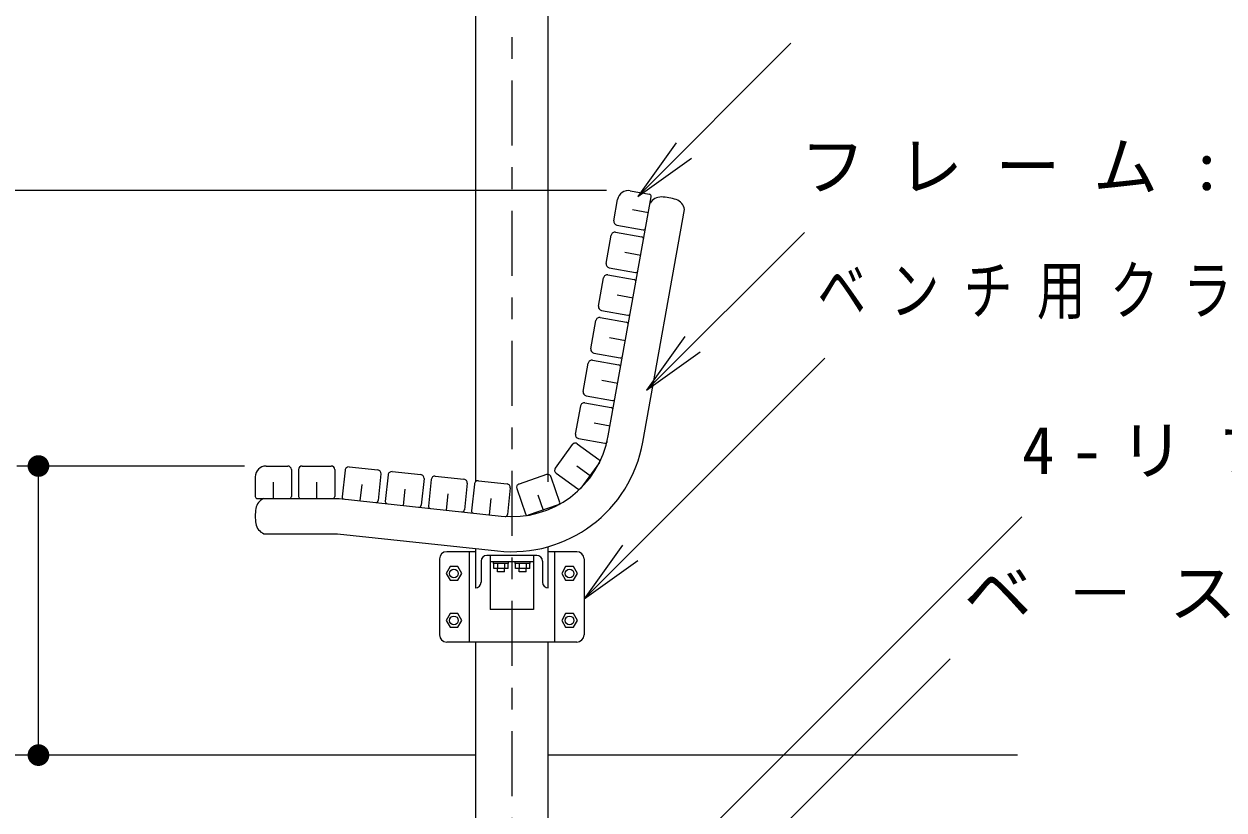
# Model space of a CAD drawing. Units: millimetres on the paper, scale 1:30. Extents: x -365 to 12, y -38 to 257.
# Drawn here: x -116.4 to -61.1, y 141.5 to 177.7 of the extents above; entities that cross this region are included whole.
import ezdxf

# ---------------------------------------------------------------- set-up
doc = ezdxf.new("R2010")
doc.units = ezdxf.units.MM
doc.linetypes.add('USER2', pattern=[6, 3, -1, 1, -1])
doc.layers.add('LY_1', color=7, linetype='Continuous', lineweight=25)
doc.styles.add('ＭＳ ゴシック', font='')
doc.styles.get('ＭＳ ゴシック').set_extended_font_data('MS Gothic')

# ---------------------------------------------------------------- blocks, each defined once
blk = doc.blocks.new('open_arrow')
at = {"color": 0, "linetype": 'Continuous', "lineweight": -2}
blk.add_lwpolyline([(7.5, 1.25), (0, 0), (7.5, -1.25)], dxfattribs=at)
blk = doc.blocks.new('filled_dot')
at = {"color": 0, "linetype": 'Continuous', "lineweight": -2, "const_width": 1.25}
blk.add_lwpolyline([(-0.625, 0, 1), (0.625, 0, 1)], format="xyb", close=True, dxfattribs=at)

msp = doc.modelspace()

# ---------------------------------------------------------------- linework, layer by layer
at = {"layer": 'LY_1', "linetype": 'USER2', "lineweight": 13}
msp.add_line((-93.947, 229.135), (-93.947, 108.939), dxfattribs=at)
at = {"layer": 'LY_1'}
for p, q in [((-92.28, 222.274), (-92.28, 156.636)), ((-95.614, 221.858), (-95.614, 156.636)), ((-95.614, 153.404), (-96.947, 153.404)), ((-95.914, 153.404), (-95.914, 149.238)), ((-95.614, 153.549), (-95.614, 151.738)), ((-92.28, 153.635), (-92.28, 151.738)), ((-92.28, 153.635), (-92.28, 152.504)), ((-90.947, 153.404), (-92.28, 153.404)), ((-91.98, 153.404), (-91.98, 149.238)), ((-97.28, 153.071), (-97.28, 149.571)), ((-95.364, 152.971), (-95.364, 152.004)), ((-92.797, 153.238), (-95.097, 153.238)), ((-94.947, 153.238), (-94.947, 150.738)), ((-92.947, 152.938), (-94.947, 152.938)), ((-94.797, 152.861), (-94.797, 152.938)), ((-94.097, 152.861), (-94.797, 152.861)), ((-94.774, 152.628), (-94.774, 152.861)), ((-94.61, 152.861), (-94.61, 152.628)), ((-94.283, 152.861), (-94.283, 152.628)), ((-94.12, 152.628), (-94.12, 152.861)), ((-94.097, 152.861), (-94.097, 152.938)), ((-93.797, 152.861), (-93.797, 152.938)), ((-93.097, 152.861), (-93.797, 152.861)), ((-93.774, 152.628), (-93.774, 152.861)), ((-93.61, 152.861), (-93.61, 152.628)), ((-93.283, 152.861), (-93.283, 152.628)), ((-93.12, 152.628), (-93.12, 152.861)), ((-93.097, 152.861), (-93.097, 152.938)), ((-92.947, 153.238), (-92.947, 150.738)), ((-92.53, 152.971), (-92.53, 152.004)), ((-90.614, 153.071), (-90.614, 149.571)), ((-96.796, 152.721), (-96.979, 152.404)), ((-96.979, 152.404), (-96.796, 152.088)), ((-96.431, 152.721), (-96.796, 152.721)), ((-96.248, 152.404), (-96.431, 152.721)), ((-96.431, 152.088), (-96.248, 152.404)), ((-94.12, 152.628), (-94.774, 152.628)), ((-94.614, 152.481), (-94.614, 152.628)), ((-94.28, 152.481), (-94.614, 152.481)), ((-94.28, 152.481), (-94.28, 152.628)), ((-93.12, 152.628), (-93.774, 152.628)), ((-93.614, 152.481), (-93.614, 152.628)), ((-93.28, 152.481), (-93.614, 152.481)), ((-93.28, 152.481), (-93.28, 152.628)), ((-91.463, 152.721), (-91.646, 152.404)), ((-91.646, 152.404), (-91.463, 152.088)), ((-91.097, 152.721), (-91.463, 152.721)), ((-90.915, 152.404), (-91.097, 152.721)), ((-91.097, 152.088), (-90.915, 152.404)), ((-96.796, 152.088), (-96.431, 152.088)), ((-95.614, 151.738), (-95.63, 151.738)), ((-92.264, 151.738), (-92.28, 151.738)), ((-91.463, 152.088), (-91.097, 152.088)), ((-92.947, 150.738), (-94.947, 150.738)), ((-96.796, 150.554), (-96.979, 150.238)), ((-96.979, 150.238), (-96.796, 149.921)), ((-96.431, 150.554), (-96.796, 150.554)), ((-96.248, 150.238), (-96.431, 150.554)), ((-96.431, 149.921), (-96.248, 150.238)), ((-91.463, 150.554), (-91.646, 150.238)), ((-91.646, 150.238), (-91.463, 149.921)), ((-91.097, 150.554), (-91.463, 150.554)), ((-90.915, 150.238), (-91.097, 150.554)), ((-91.097, 149.921), (-90.915, 150.238)), ((-96.796, 149.921), (-96.431, 149.921)), ((-91.463, 149.921), (-91.097, 149.921)), ((-90.947, 149.238), (-96.947, 149.238)), ((-95.614, 149.238), (-95.614, 129.324)), ((-92.28, 149.238), (-92.28, 129.324)), ((-95.614, 144.025), (-147.28, 144.025)), ((-70.614, 144.025), (-92.28, 144.025))]:
    msp.add_line(p, q, dxfattribs=at)
at = {"layer": 'LY_1', "color": 1, "lineweight": 13}
msp.add_line((-88.14, 169.784), (-81.069, 176.856), dxfattribs=at)
at = {"layer": 'LY_1', "lineweight": 13}
for p, q in [((-89.572, 170.061), (-126.781, 170.061)), ((-87.736, 160.85), (-80.451, 168.135)), ((-90.614, 151.227), (-79.501, 162.34)), ((-106.281, 157.358), (-116.781, 157.358)), ((-115.781, 144.025), (-115.781, 157.358)), ((-93.847, 131.592), (-70.417, 155.022)), ((-93.03, 129.17), (-73.73, 148.47))]:
    msp.add_line(p, q, dxfattribs=at)
at = {"layer": 'LY_1', "color": 4}
for p, q in [((-88.484, 170.053), (-87.598, 169.894)), ((-89.495, 158.749), (-87.517, 169.778)), ((-89.241, 168.665), (-89.064, 169.649)), ((-88.385, 169.188), (-87.647, 169.056)), ((-87.9, 158.463), (-85.976, 169.194)), ((-89.106, 168.471), (-87.892, 168.253)), ((-89.594, 166.696), (-89.358, 168.008)), ((-89.165, 168.143), (-87.951, 167.925)), ((-88.738, 167.22), (-87.999, 167.088)), ((-89.518, 166.174), (-88.304, 165.957)), ((-89.459, 166.503), (-88.245, 166.285)), ((-89.947, 164.727), (-89.711, 166.04)), ((-89.091, 165.251), (-88.352, 165.119)), ((-89.812, 164.534), (-88.598, 164.316)), ((-90.3, 162.759), (-90.064, 164.071)), ((-89.871, 164.206), (-88.657, 163.988)), ((-89.444, 163.283), (-88.706, 163.15)), ((-90.224, 162.237), (-89.01, 162.02)), ((-90.165, 162.565), (-88.951, 162.348)), ((-90.653, 160.79), (-90.417, 162.103)), ((-89.797, 161.314), (-89.058, 161.182)), ((-90.518, 160.597), (-89.304, 160.379)), ((-91.006, 158.822), (-90.77, 160.134)), ((-90.577, 160.269), (-89.363, 160.051)), ((-90.15, 159.346), (-89.411, 159.213)), ((-91.158, 158.345), (-91.942, 157.266)), ((-90.925, 158.382), (-89.928, 157.657)), ((-90.871, 158.628), (-89.657, 158.411)), ((-105.281, 157.358), (-104.281, 157.358)), ((-103.614, 157.358), (-102.281, 157.358)), ((-101.454, 157.318), (-100.129, 157.175)), ((-90.943, 157.364), (-90.337, 156.924)), ((-89.906, 157.517), (-90.768, 156.331)), ((-105.781, 156.858), (-105.781, 155.958)), ((-104.114, 157.191), (-104.114, 155.958)), ((-103.781, 157.191), (-103.781, 155.958)), ((-102.114, 157.191), (-102.114, 155.958)), ((-101.638, 157.17), (-101.77, 155.944)), ((-99.981, 156.991), (-100.113, 155.765)), ((-99.649, 156.955), (-99.782, 155.729)), ((-99.466, 157.103), (-98.14, 156.96)), ((-97.992, 156.776), (-98.125, 155.55)), ((-97.661, 156.74), (-97.793, 155.514)), ((-97.477, 156.888), (-96.152, 156.745)), ((-95.489, 156.673), (-94.163, 156.53)), ((-92.353, 156.963), (-93.613, 156.529)), ((-92.141, 156.859), (-91.739, 155.693)), ((-91.905, 157.033), (-90.907, 156.308)), ((-104.948, 156.608), (-104.948, 155.858)), ((-102.948, 156.608), (-102.948, 155.858)), ((-100.872, 156.501), (-100.952, 155.755)), ((-98.883, 156.286), (-98.964, 155.54)), ((-96.004, 156.561), (-96.136, 155.335)), ((-95.672, 156.526), (-95.805, 155.299)), ((-94.015, 156.347), (-94.148, 155.12)), ((-93.716, 156.317), (-93.315, 155.151)), ((-105.681, 155.858), (-101.904, 155.858)), ((-101.904, 155.858), (-94.433, 155.051)), ((-96.895, 156.071), (-96.976, 155.325)), ((-94.907, 155.856), (-94.987, 155.11)), ((-91.801, 155.566), (-93.188, 155.089)), ((-92.739, 156.036), (-92.494, 155.327)), ((-105.378, 154.238), (-101.991, 154.238)), ((-101.991, 154.238), (-94.607, 153.44))]:
    msp.add_line(p, q, dxfattribs=at)
at = {"layer": 'LY_1'}
for centre in [(-96.614, 152.404), (-91.28, 152.404), (-96.614, 150.238), (-91.28, 150.238)]:
    msp.add_circle(centre, 0.2, dxfattribs=at)
at = {"layer": 'LY_1', "color": 4}
for centre, radius, start, end in [((-88.572, 169.561), 0.5, 79.834, 169.8342), ((-87.615, 169.796), 0.1, 349.8332, 79.8348), ((-87.057, 169.169), 0.6, 89.0487, 148.7942), ((-87.114, 167.437), 2.333, 71.3061, 88.3637), ((-86.565, 169.081), 0.6, 10.8726, 70.6257), ((-89.076, 168.635), 0.167, 169.8347, 259.834), ((-87.874, 168.352), 0.1, 259.8343, 349.8334), ((-89.194, 167.979), 0.167, 79.834, 169.8347), ((-87.968, 167.827), 0.1, 349.8332, 79.8348), ((-89.429, 166.667), 0.167, 169.8347, 259.834), ((-89.547, 166.01), 0.167, 79.834, 169.8347), ((-88.227, 166.383), 0.1, 259.8343, 349.8334), ((-88.321, 165.858), 0.1, 349.8332, 79.8348), ((-89.782, 164.698), 0.167, 169.8347, 259.834), ((-88.58, 164.415), 0.1, 259.8343, 349.8334), ((-89.9, 164.042), 0.167, 79.834, 169.8347), ((-88.674, 163.89), 0.1, 349.8332, 79.8348), ((-90.135, 162.729), 0.167, 169.8347, 259.834), ((-90.253, 162.073), 0.167, 79.834, 169.8347), ((-88.933, 162.446), 0.1, 259.8343, 349.8334), ((-89.027, 161.921), 0.1, 349.8332, 79.8348), ((-90.488, 160.761), 0.167, 169.8347, 259.834), ((-90.606, 160.105), 0.167, 79.834, 169.8347), ((-89.38, 159.953), 0.1, 349.8332, 79.8348), ((-89.286, 160.478), 0.1, 259.8343, 349.8334), ((-93.947, 159.548), 6.143, 263.834, 349.834), ((-93.947, 159.548), 4.523, 263.834, 349.834), ((-91.023, 158.247), 0.167, 53.9999, 144.0002), ((-90.841, 158.792), 0.167, 169.8347, 259.834), ((-89.639, 158.509), 0.1, 259.8343, 349.8334), ((-105.281, 156.858), 0.5, 90, 180), ((-104.281, 157.191), 0.167, 0, 90), ((-103.614, 157.191), 0.167, 90, 180), ((-102.281, 157.191), 0.167, 0, 90), ((-101.472, 157.152), 0.167, 83.834, 173.834), ((-91.807, 157.168), 0.167, 144, 234.0001), ((-89.986, 157.576), 0.1, 324.0003, 53.9995), ((-100.146, 157.009), 0.167, 353.834, 83.8341), ((-99.484, 156.937), 0.167, 83.834, 173.834), ((-98.158, 156.794), 0.167, 353.834, 83.8341), ((-97.495, 156.723), 0.167, 83.834, 173.834), ((-96.17, 156.579), 0.167, 353.834, 83.8341), ((-95.507, 156.508), 0.167, 83.834, 173.834), ((-92.298, 156.805), 0.167, 18.9999, 109.0002), ((-94.181, 156.364), 0.167, 353.834, 83.8341), ((-93.559, 156.371), 0.167, 109, 199.0001), ((-90.848, 156.389), 0.1, 234.0002, 324.0003), ((-105.681, 155.958), 0.1, 180, 270), ((-105.163, 155.298), 0.6, 111.0397, 170.7916), ((-104.214, 155.958), 0.1, 270, 0), ((-103.681, 155.958), 0.1, 180, 270), ((-102.214, 155.958), 0.1, 270, 0), ((-101.671, 155.933), 0.1, 173.8345, 263.8339), ((-100.213, 155.776), 0.1, 263.8342, 353.8345), ((-99.682, 155.718), 0.1, 173.8345, 263.8339), ((-98.224, 155.561), 0.1, 263.8342, 353.8345), ((-91.834, 155.661), 0.1, 289.0003, 18.9995), ((-103.448, 155.048), 2.333, 171.4721, 188.5297), ((-97.694, 155.504), 0.1, 173.8345, 263.8339), ((-96.236, 155.346), 0.1, 263.8342, 353.8345), ((-95.706, 155.289), 0.1, 173.8345, 263.8339), ((-94.247, 155.131), 0.1, 263.8342, 353.8345), ((-93.22, 155.183), 0.1, 199.0002, 289.0003), ((-105.163, 154.798), 0.6, 189.2147, 248.9605)]:
    msp.add_arc(centre, radius, start, end, dxfattribs=at)
at = {"layer": 'LY_1'}
for centre, radius, start, end in [((-96.947, 153.071), 0.333, 90, 180), ((-90.947, 153.071), 0.333, 0, 90), ((-95.097, 152.971), 0.267, 90, 180), ((-92.797, 152.971), 0.267, 0, 90), ((-95.63, 152.004), 0.267, 270, 0), ((-92.264, 152.004), 0.267, 180, 270), ((-96.947, 149.571), 0.333, 180, 270), ((-90.947, 149.571), 0.333, 270, 0)]:
    msp.add_arc(centre, radius, start, end, dxfattribs=at)

# ---------------------------------------------------------------- block references
at = {"layer": 'LY_1', "color": 1, "lineweight": 13, "xscale": 0.4, "yscale": 0.4, "rotation": 45}
msp.add_blockref('open_arrow', (-88.14, 169.784), dxfattribs=at)
at = {"layer": 'LY_1', "lineweight": 13, "xscale": 0.4, "yscale": 0.4}
for name, p, rotation in [('open_arrow', (-87.736, 160.85), 45), ('filled_dot', (-115.781, 157.358), 270), ('open_arrow', (-90.614, 151.227), 45), ('filled_dot', (-115.781, 144.025), 90)]:
    msp.add_blockref(name, p, dxfattribs=dict(at, rotation=rotation))

# ---------------------------------------------------------------- texts
at = {"layer": 'LY_1', "char_height": 2.199, "attachment_point": 4, "style": 'ＭＳ ゴシック'}
for s, insert in [('\\T1.5;フレーム:40ASGP', (-80.636, 171.135)), ('\\T1.5;\\W0.75;ベンチ用クランプ:PL－９', (-79.852, 165.34)), ('\\T1.5;4-リブPL－6', (-70.407, 158.022)), ('\\T1.5;\\W1.05;ベ－スPL－9X300X300', (-73.101, 151.47))]:
    msp.add_mtext(s, dxfattribs=dict(at, insert=insert))

doc.saveas('drawing.dxf')
